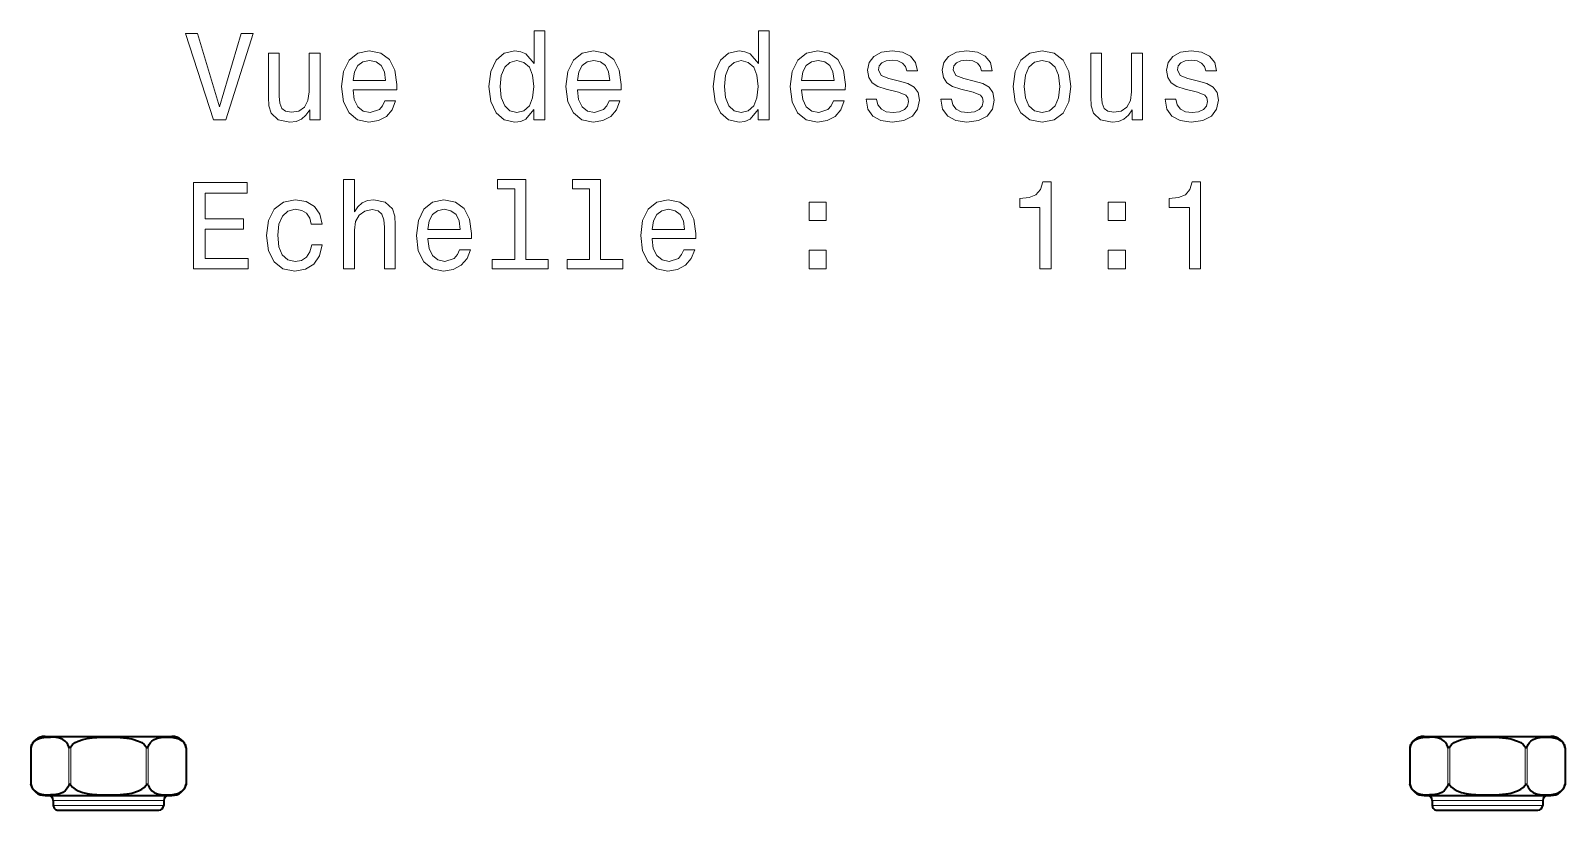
# Model space of a CAD drawing. Extents: x 327 to 941, y 153 to 765.
# Drawn here: x 563.3 to 625.7, y 487.9 to 519.5 of the extents above; entities that cross this region are included whole.
import ezdxf

# ---------------------------------------------------------------- set-up
doc = ezdxf.new("R2010")
doc.units = 0

msp = doc.modelspace()

# ---------------------------------------------------------------- linework, layer by layer
at = {"color": 7, "lineweight": 35, "ltscale": 0.001228}
for p, q in [((563.354, 490.477), (563.34, 490.43)), ((569.66, 488.959), (569.647, 488.912)), ((619.353, 488.912), (619.34, 488.959)), ((625.66, 488.959), (625.646, 488.912))]:
    msp.add_line(p, q, dxfattribs=at)
at = {"color": 7, "lineweight": 13, "ltscale": 0.039131}
for p, q in [((563.354, 490.477), (563.354, 488.912)), ((564.883, 490.477), (564.883, 488.912)), ((564.97, 490.477), (564.97, 488.912)), ((568.03, 490.477), (568.03, 488.912)), ((568.117, 490.477), (568.117, 488.912)), ((569.647, 490.477), (569.647, 488.912)), ((619.353, 490.477), (619.353, 488.912)), ((620.883, 490.477), (620.883, 488.912)), ((620.97, 490.477), (620.97, 488.912)), ((624.03, 490.477), (624.03, 488.912)), ((624.117, 490.477), (624.117, 488.912)), ((625.646, 490.477), (625.646, 488.912))]:
    msp.add_line(p, q, dxfattribs=at)
at = {"color": 7, "lineweight": 35, "ltscale": 0.009402}
for p, q in [((563.925, 490.894), (564.301, 490.894)), ((563.925, 488.494), (564.301, 488.494))]:
    msp.add_line(p, q, dxfattribs=at)
at = {"color": 7, "lineweight": 35, "ltscale": 0.11937}
for p, q in [((564.301, 490.894), (569.076, 490.894)), ((564.301, 488.494), (569.076, 488.494))]:
    msp.add_line(p, q, dxfattribs=at)
at = {"color": 7, "lineweight": 35, "ltscale": 0.001229}
for p, q in [((569.66, 490.43), (569.647, 490.477)), ((619.353, 490.477), (619.34, 490.43)), ((625.66, 490.43), (625.646, 490.477))]:
    msp.add_line(p, q, dxfattribs=at)
at = {"color": 7, "lineweight": 35, "ltscale": 0.009401}
for p, q in [((619.924, 490.894), (620.301, 490.894)), ((619.924, 488.494), (620.301, 488.494))]:
    msp.add_line(p, q, dxfattribs=at)
at = {"color": 7, "lineweight": 35, "ltscale": 0.119371}
for p, q in [((620.301, 490.894), (625.075, 490.894)), ((620.301, 488.494), (625.075, 488.494))]:
    msp.add_line(p, q, dxfattribs=at)
at = {"color": 7, "lineweight": 35, "ltscale": 0.036768}
for p, q in [((563.34, 490.43), (563.34, 488.959)), ((569.66, 490.43), (569.66, 488.959)), ((619.34, 490.43), (619.34, 488.959)), ((625.66, 490.43), (625.66, 488.959))]:
    msp.add_line(p, q, dxfattribs=at)
at = {"color": 7, "lineweight": 35, "ltscale": 0.001227}
msp.add_line((563.354, 488.912), (563.34, 488.959), dxfattribs=at)
at = {"color": 7, "lineweight": 13, "ltscale": 0.105211}
for p, q in [((564.259, 488.294), (568.467, 488.294)), ((564.259, 488.094), (568.467, 488.094)), ((620.259, 488.294), (624.467, 488.294)), ((620.259, 488.094), (624.467, 488.094))]:
    msp.add_line(p, q, dxfattribs=at)
at = {"color": 7, "lineweight": 35, "ltscale": 0.005}
for p, q in [((564.259, 488.294), (564.259, 488.094)), ((568.742, 488.294), (568.742, 488.094)), ((620.259, 488.294), (620.259, 488.094)), ((624.741, 488.294), (624.741, 488.094))]:
    msp.add_line(p, q, dxfattribs=at)
at = {"color": 7, "lineweight": 13, "ltscale": 0.00686}
for p, q in [((568.467, 488.294), (568.742, 488.294)), ((568.467, 488.094), (568.742, 488.094))]:
    msp.add_line(p, q, dxfattribs=at)
at = {"color": 7, "lineweight": 13, "ltscale": 0.006859}
for p, q in [((624.467, 488.294), (624.741, 488.294)), ((624.467, 488.094), (624.741, 488.094))]:
    msp.add_line(p, q, dxfattribs=at)
at = {"color": 7, "lineweight": 35, "ltscale": 0.095822}
msp.add_line((564.459, 487.894), (568.292, 487.894), dxfattribs=at)
at = {"color": 7, "lineweight": 35, "ltscale": 0.006248}
for p, q in [((568.292, 487.894), (568.542, 487.894)), ((624.291, 487.894), (624.541, 487.894))]:
    msp.add_line(p, q, dxfattribs=at)
at = {"color": 7, "lineweight": 35, "ltscale": 0.095824}
msp.add_line((620.458, 487.894), (624.291, 487.894), dxfattribs=at)
at = {"color": 7, "lineweight": 13}
for points in [[(571.892, 519.431), (571.014, 516.451), (570.112, 519.431), (569.632, 519.431), (570.762, 515.926), (571.266, 515.926), (572.371, 519.431)], [(583.779, 516.345), (583.779, 515.926), (584.222, 515.926), (584.222, 519.547), (583.784, 519.547), (583.784, 518.221), (583.446, 518.604), (583.239, 518.695), (583.002, 518.73), (582.573, 518.63), (582.24, 518.347), (582.024, 517.893), (581.948, 517.283), (582.024, 516.673), (582.24, 516.214), (582.573, 515.926), (583.002, 515.831), (583.239, 515.866), (583.451, 515.957)], [(592.887, 516.345), (592.887, 515.926), (593.331, 515.926), (593.331, 519.547), (592.892, 519.547), (592.892, 518.221), (592.554, 518.604), (592.347, 518.695), (592.11, 518.73), (591.681, 518.63), (591.349, 518.347), (591.132, 517.893), (591.056, 517.283), (591.132, 516.673), (591.349, 516.214), (591.681, 515.926), (592.11, 515.831), (592.347, 515.866), (592.559, 515.957)], [(575.094, 518.635), (574.65, 518.635), (574.65, 517.071), (574.6, 516.708), (574.454, 516.446), (574.227, 516.284), (573.929, 516.234), (573.692, 516.274), (573.541, 516.395), (573.455, 516.602), (573.435, 516.895), (573.435, 518.635), (572.991, 518.635), (572.991, 516.854), (573.006, 516.496), (573.102, 516.199), (573.395, 515.926), (573.864, 515.831), (574.116, 515.866), (574.333, 515.957), (574.519, 516.113), (574.671, 516.34), (574.671, 515.926), (575.094, 515.926)], [(576.431, 517.152), (578.206, 517.152), (578.211, 517.359), (578.13, 517.939), (577.908, 518.372), (577.555, 518.635), (577.086, 518.73), (576.627, 518.63), (576.274, 518.347), (576.047, 517.888), (575.967, 517.283), (576.042, 516.663), (576.269, 516.209), (576.617, 515.926), (577.071, 515.831), (577.465, 515.896), (577.787, 516.068), (578.024, 516.34), (578.16, 516.703), (577.722, 516.703), (577.631, 516.501), (577.5, 516.35), (577.127, 516.229), (576.839, 516.284), (576.622, 516.461), (576.481, 516.748), (576.431, 517.137)], [(585.539, 517.152), (587.314, 517.152), (587.319, 517.359), (587.238, 517.939), (587.016, 518.372), (586.663, 518.635), (586.194, 518.73), (585.735, 518.63), (585.382, 518.347), (585.155, 517.888), (585.075, 517.283), (585.15, 516.663), (585.377, 516.209), (585.725, 515.926), (586.179, 515.831), (586.573, 515.896), (586.895, 516.068), (587.132, 516.34), (587.269, 516.703), (586.83, 516.703), (586.739, 516.501), (586.608, 516.35), (586.235, 516.229), (585.947, 516.284), (585.73, 516.461), (585.589, 516.748), (585.539, 517.137)], [(594.647, 517.152), (596.422, 517.152), (596.427, 517.359), (596.346, 517.939), (596.124, 518.372), (595.771, 518.635), (595.302, 518.73), (594.844, 518.63), (594.49, 518.347), (594.263, 517.888), (594.183, 517.283), (594.258, 516.663), (594.485, 516.209), (594.833, 515.926), (595.287, 515.831), (595.681, 515.896), (596.003, 516.068), (596.24, 516.34), (596.377, 516.703), (595.938, 516.703), (595.847, 516.501), (595.716, 516.35), (595.343, 516.229), (595.055, 516.284), (594.838, 516.461), (594.697, 516.748), (594.647, 517.137)], [(598.621, 517.505), (598.192, 517.606), (597.874, 517.722), (597.769, 517.959), (597.799, 518.125), (597.905, 518.246), (598.076, 518.322), (598.323, 518.352), (598.56, 518.322), (598.747, 518.231), (598.868, 518.095), (598.918, 517.913), (599.352, 517.913), (599.352, 517.923), (599.276, 518.251), (599.07, 518.508), (598.747, 518.67), (598.323, 518.73), (597.895, 518.67), (597.582, 518.503), (597.385, 518.256), (597.325, 517.944), (597.37, 517.641), (597.511, 517.429), (597.743, 517.278), (598.081, 517.172), (598.575, 517.051), (598.878, 516.925), (598.959, 516.824), (598.989, 516.673), (598.944, 516.486), (598.823, 516.345), (598.626, 516.254), (598.364, 516.224), (598.086, 516.254), (597.885, 516.36), (597.748, 516.531), (597.693, 516.769), (597.264, 516.769), (597.335, 516.365), (597.542, 516.073), (597.869, 515.896), (598.323, 515.831), (598.797, 515.896), (599.145, 516.073), (599.357, 516.355), (599.433, 516.723), (599.377, 517.041), (599.221, 517.258), (598.964, 517.399)], [(601.657, 517.505), (601.228, 517.606), (600.91, 517.722), (600.805, 517.959), (600.835, 518.125), (600.941, 518.246), (601.112, 518.322), (601.359, 518.352), (601.596, 518.322), (601.783, 518.231), (601.904, 518.095), (601.954, 517.913), (602.388, 517.913), (602.388, 517.923), (602.312, 518.251), (602.106, 518.508), (601.783, 518.67), (601.359, 518.73), (600.931, 518.67), (600.618, 518.503), (600.421, 518.256), (600.361, 517.944), (600.406, 517.641), (600.547, 517.429), (600.779, 517.278), (601.117, 517.172), (601.612, 517.051), (601.914, 516.925), (601.995, 516.824), (602.025, 516.673), (601.98, 516.486), (601.859, 516.345), (601.662, 516.254), (601.4, 516.224), (601.122, 516.254), (600.921, 516.36), (600.784, 516.531), (600.729, 516.769), (600.3, 516.769), (600.371, 516.365), (600.578, 516.073), (600.905, 515.896), (601.359, 515.831), (601.833, 515.896), (602.181, 516.073), (602.393, 516.355), (602.469, 516.723), (602.413, 517.041), (602.257, 517.258), (602, 517.399)], [(603.235, 517.278), (603.316, 516.663), (603.548, 516.209), (603.916, 515.926), (604.41, 515.831), (604.9, 515.926), (605.268, 516.204), (605.5, 516.658), (605.586, 517.278), (605.5, 517.893), (605.268, 518.352), (604.9, 518.63), (604.41, 518.73), (603.916, 518.63), (603.548, 518.347), (603.316, 517.893)], [(608.49, 518.635), (608.047, 518.635), (608.047, 517.071), (607.996, 516.708), (607.85, 516.446), (607.623, 516.284), (607.325, 516.234), (607.088, 516.274), (606.937, 516.395), (606.851, 516.602), (606.831, 516.895), (606.831, 518.635), (606.387, 518.635), (606.387, 516.854), (606.403, 516.496), (606.498, 516.199), (606.791, 515.926), (607.26, 515.831), (607.512, 515.866), (607.729, 515.957), (607.916, 516.113), (608.067, 516.34), (608.067, 515.926), (608.49, 515.926)], [(610.765, 517.505), (610.336, 517.606), (610.019, 517.722), (609.913, 517.959), (609.943, 518.125), (610.049, 518.246), (610.22, 518.322), (610.467, 518.352), (610.704, 518.322), (610.891, 518.231), (611.012, 518.095), (611.062, 517.913), (611.496, 517.913), (611.496, 517.923), (611.421, 518.251), (611.214, 518.508), (610.891, 518.67), (610.467, 518.73), (610.039, 518.67), (609.726, 518.503), (609.529, 518.256), (609.469, 517.944), (609.514, 517.641), (609.655, 517.429), (609.887, 517.278), (610.225, 517.172), (610.72, 517.051), (611.022, 516.925), (611.103, 516.824), (611.133, 516.673), (611.088, 516.486), (610.967, 516.345), (610.77, 516.254), (610.508, 516.224), (610.23, 516.254), (610.029, 516.36), (609.892, 516.531), (609.837, 516.769), (609.408, 516.769), (609.479, 516.365), (609.686, 516.073), (610.013, 515.896), (610.467, 515.831), (610.941, 515.896), (611.289, 516.073), (611.501, 516.355), (611.577, 516.723), (611.521, 517.041), (611.365, 517.258), (611.108, 517.399)], [(576.431, 517.525), (576.486, 517.873), (576.622, 518.13), (576.829, 518.287), (577.101, 518.342), (577.369, 518.287), (577.575, 518.13), (577.702, 517.873), (577.747, 517.525)], [(583.078, 518.332), (583.37, 518.261), (583.592, 518.065), (583.723, 517.737), (583.774, 517.283), (583.723, 516.824), (583.592, 516.496), (583.37, 516.294), (583.078, 516.229), (582.8, 516.294), (582.588, 516.496), (582.447, 516.829), (582.402, 517.283), (582.447, 517.732), (582.588, 518.06), (582.8, 518.261)], [(585.539, 517.525), (585.594, 517.873), (585.73, 518.13), (585.937, 518.287), (586.209, 518.342), (586.477, 518.287), (586.684, 518.13), (586.81, 517.873), (586.855, 517.525)], [(592.186, 518.332), (592.478, 518.261), (592.7, 518.065), (592.831, 517.737), (592.882, 517.283), (592.831, 516.824), (592.7, 516.496), (592.478, 516.294), (592.186, 516.229), (591.908, 516.294), (591.697, 516.496), (591.555, 516.829), (591.51, 517.283), (591.555, 517.732), (591.697, 518.06), (591.908, 518.261)], [(594.647, 517.525), (594.702, 517.873), (594.838, 518.13), (595.045, 518.287), (595.318, 518.342), (595.585, 518.287), (595.792, 518.13), (595.918, 517.873), (595.963, 517.525)], [(603.689, 517.283), (603.735, 517.737), (603.876, 518.065), (604.103, 518.266), (604.41, 518.337), (604.713, 518.266), (604.94, 518.07), (605.081, 517.737), (605.132, 517.283), (605.081, 516.824), (604.94, 516.491), (604.713, 516.289), (604.41, 516.224), (604.103, 516.289), (603.876, 516.491), (603.735, 516.824)], [(569.955, 509.879), (572.174, 509.879), (572.174, 510.303), (570.419, 510.303), (570.419, 511.488), (571.983, 511.488), (571.983, 511.907), (570.419, 511.907), (570.419, 512.956), (572.134, 512.956), (572.134, 513.38), (569.955, 513.38)], [(576.042, 509.879), (576.486, 509.879), (576.486, 511.443), (576.531, 511.801), (576.678, 512.063), (576.905, 512.225), (577.207, 512.285), (577.449, 512.235), (577.601, 512.099), (577.676, 511.872), (577.702, 511.569), (577.702, 509.879), (578.145, 509.879), (578.145, 511.66), (578.125, 512.018), (578.034, 512.315), (577.737, 512.588), (577.273, 512.684), (577.021, 512.648), (576.804, 512.552), (576.622, 512.401), (576.486, 512.194), (576.486, 513.501), (576.042, 513.501)], [(582.997, 513.127), (582.997, 510.253), (582.084, 510.253), (582.084, 509.879), (584.349, 509.879), (584.349, 510.253), (583.441, 510.253), (583.441, 513.501), (582.301, 513.501), (582.301, 513.127)], [(586.033, 513.127), (586.033, 510.253), (585.12, 510.253), (585.12, 509.879), (587.385, 509.879), (587.385, 510.253), (586.477, 510.253), (586.477, 513.501), (585.337, 513.501), (585.337, 513.127)], [(604.32, 509.879), (604.779, 509.879), (604.779, 513.405), (604.436, 513.405), (604.345, 513.097), (604.163, 512.89), (603.886, 512.769), (603.503, 512.729), (603.503, 512.371), (604.32, 512.371)], [(610.392, 509.879), (610.851, 509.879), (610.851, 513.405), (610.508, 513.405), (610.417, 513.097), (610.235, 512.89), (609.958, 512.769), (609.575, 512.729), (609.575, 512.371), (610.392, 512.371)], [(574.731, 511.69), (575.17, 511.69), (575.079, 512.093), (574.862, 512.411), (574.524, 512.608), (574.086, 512.684), (573.601, 512.583), (573.233, 512.3), (573.001, 511.841), (572.921, 511.226), (572.996, 510.616), (573.223, 510.162), (573.581, 509.879), (574.07, 509.784), (574.504, 509.859), (574.842, 510.071), (575.074, 510.404), (575.175, 510.848), (574.751, 510.848), (574.676, 510.565), (574.534, 510.354), (574.333, 510.222), (574.086, 510.182), (573.778, 510.248), (573.556, 510.449), (573.42, 510.777), (573.374, 511.241), (573.42, 511.695), (573.561, 512.023), (573.788, 512.225), (574.086, 512.295), (574.348, 512.25), (574.544, 512.134), (574.676, 511.942)], [(579.467, 511.105), (581.242, 511.105), (581.247, 511.312), (581.166, 511.892), (580.944, 512.325), (580.591, 512.588), (580.122, 512.684), (579.663, 512.583), (579.31, 512.3), (579.083, 511.841), (579.003, 511.236), (579.078, 510.616), (579.305, 510.162), (579.653, 509.879), (580.107, 509.784), (580.501, 509.849), (580.823, 510.021), (581.06, 510.293), (581.197, 510.656), (580.758, 510.656), (580.667, 510.454), (580.536, 510.303), (580.163, 510.182), (579.875, 510.238), (579.658, 510.414), (579.517, 510.702), (579.467, 511.09)], [(579.467, 511.478), (579.522, 511.826), (579.658, 512.083), (579.865, 512.24), (580.137, 512.295), (580.405, 512.24), (580.612, 512.083), (580.738, 511.826), (580.783, 511.478)], [(588.575, 511.105), (590.35, 511.105), (590.355, 511.312), (590.274, 511.892), (590.052, 512.325), (589.699, 512.588), (589.23, 512.684), (588.771, 512.583), (588.418, 512.3), (588.191, 511.841), (588.111, 511.236), (588.186, 510.616), (588.413, 510.162), (588.761, 509.879), (589.215, 509.784), (589.609, 509.849), (589.931, 510.021), (590.168, 510.293), (590.305, 510.656), (589.866, 510.656), (589.775, 510.454), (589.644, 510.303), (589.271, 510.182), (588.983, 510.238), (588.766, 510.414), (588.625, 510.702), (588.575, 511.09)], [(588.575, 511.478), (588.63, 511.826), (588.766, 512.083), (588.973, 512.24), (589.245, 512.295), (589.513, 512.24), (589.72, 512.083), (589.846, 511.826), (589.891, 511.478)], [(594.954, 511.836), (595.65, 511.836), (595.65, 512.588), (594.954, 512.588)], [(607.099, 511.836), (607.794, 511.836), (607.794, 512.588), (607.099, 512.588)], [(594.954, 509.879), (595.65, 509.879), (595.65, 510.631), (594.954, 510.631)], [(607.099, 509.879), (607.794, 509.879), (607.794, 510.631), (607.099, 510.631)]]:
    msp.add_lwpolyline(points, close=True, dxfattribs=at)
at = {"color": 7, "lineweight": 35}
for points in [[(563.354, 490.477), (563.389, 490.56), (563.442, 490.642), (563.503, 490.705), (563.594, 490.768), (563.688, 490.81), (563.785, 490.838), (563.979, 490.864), (564.151, 490.868)], [(564.883, 490.477), (564.848, 490.56), (564.795, 490.642), (564.734, 490.705), (564.643, 490.768), (564.549, 490.81), (564.452, 490.838), (564.258, 490.864), (564.151, 490.868)], [(564.97, 490.477), (564.947, 490.447), (564.906, 490.436), (564.883, 490.477)], [(564.97, 490.477), (565.04, 490.56), (565.148, 490.642), (565.269, 490.705), (565.451, 490.768), (565.64, 490.81), (565.833, 490.838), (566.221, 490.864), (566.835, 490.862), (567.245, 490.828), (567.449, 490.793), (567.724, 490.708), (567.852, 490.642), (567.951, 490.569), (568.03, 490.477)], [(568.117, 490.477), (568.075, 490.43), (568.03, 490.477)], [(568.117, 490.477), (568.152, 490.56), (568.206, 490.642), (568.266, 490.705), (568.357, 490.768), (568.451, 490.81), (568.548, 490.838), (568.742, 490.864), (569.049, 490.862), (569.254, 490.828), (569.356, 490.793), (569.46, 490.734), (569.558, 490.642), (569.607, 490.569), (569.647, 490.477)], [(619.353, 490.477), (619.389, 490.56), (619.442, 490.642), (619.503, 490.705), (619.594, 490.768), (619.688, 490.81), (619.785, 490.838), (619.979, 490.864), (620.151, 490.868)], [(620.883, 490.477), (620.848, 490.56), (620.794, 490.642), (620.734, 490.705), (620.643, 490.768), (620.549, 490.81), (620.452, 490.838), (620.258, 490.864), (620.151, 490.868)], [(620.97, 490.477), (620.947, 490.447), (620.906, 490.436), (620.883, 490.477)], [(620.97, 490.477), (621.04, 490.56), (621.148, 490.642), (621.269, 490.705), (621.451, 490.768), (621.64, 490.81), (621.833, 490.838), (622.221, 490.864), (622.835, 490.862), (623.245, 490.828), (623.449, 490.793), (623.724, 490.708), (623.852, 490.642), (623.951, 490.569), (624.03, 490.477)], [(624.117, 490.477), (624.075, 490.43), (624.03, 490.477)], [(624.117, 490.477), (624.152, 490.56), (624.205, 490.642), (624.266, 490.705), (624.357, 490.768), (624.451, 490.81), (624.548, 490.838), (624.742, 490.864), (625.049, 490.862), (625.254, 490.828), (625.356, 490.793), (625.46, 490.734), (625.558, 490.642), (625.607, 490.569), (625.646, 490.477)], [(563.354, 488.912), (563.389, 488.829), (563.442, 488.747), (563.503, 488.684), (563.594, 488.62), (563.688, 488.578), (563.785, 488.551), (563.979, 488.525), (564.151, 488.521)], [(564.883, 488.912), (564.848, 488.829), (564.795, 488.747), (564.734, 488.684), (564.643, 488.62), (564.549, 488.578), (564.452, 488.551), (564.258, 488.525), (564.151, 488.521)], [(564.97, 488.912), (564.947, 488.942), (564.906, 488.953), (564.883, 488.912)], [(564.97, 488.912), (565.04, 488.829), (565.148, 488.747), (565.269, 488.684), (565.451, 488.62), (565.64, 488.578), (565.833, 488.551), (566.221, 488.525), (566.835, 488.527), (567.245, 488.56), (567.449, 488.596), (567.724, 488.681), (567.852, 488.747), (567.951, 488.82), (568.03, 488.912)], [(568.117, 488.912), (568.075, 488.958), (568.03, 488.912)], [(568.117, 488.912), (568.152, 488.829), (568.206, 488.747), (568.266, 488.684), (568.357, 488.62), (568.451, 488.578), (568.548, 488.551), (568.742, 488.525), (569.049, 488.527), (569.254, 488.56), (569.356, 488.596), (569.46, 488.655), (569.558, 488.747), (569.607, 488.82), (569.647, 488.912)], [(619.353, 488.912), (619.389, 488.829), (619.442, 488.747), (619.503, 488.684), (619.594, 488.62), (619.688, 488.578), (619.785, 488.551), (619.979, 488.525), (620.151, 488.521)], [(620.883, 488.912), (620.848, 488.829), (620.794, 488.747), (620.734, 488.684), (620.643, 488.62), (620.549, 488.578), (620.452, 488.551), (620.258, 488.525), (620.151, 488.521)], [(620.97, 488.912), (620.947, 488.942), (620.906, 488.953), (620.883, 488.912)], [(620.97, 488.912), (621.04, 488.829), (621.148, 488.747), (621.269, 488.684), (621.451, 488.62), (621.64, 488.578), (621.833, 488.551), (622.221, 488.525), (622.835, 488.527), (623.245, 488.56), (623.449, 488.596), (623.724, 488.681), (623.852, 488.747), (623.951, 488.82), (624.03, 488.912)], [(624.117, 488.912), (624.075, 488.958), (624.03, 488.912)], [(624.117, 488.912), (624.152, 488.829), (624.205, 488.747), (624.266, 488.684), (624.357, 488.62), (624.451, 488.578), (624.548, 488.551), (624.742, 488.525), (625.049, 488.527), (625.254, 488.56), (625.356, 488.596), (625.46, 488.655), (625.558, 488.747), (625.607, 488.82), (625.646, 488.912)]]:
    msp.add_lwpolyline(points, dxfattribs=at)
for centre, radius, start, end in [((563.925, 490.294), 0.6, 90, 166.96098), ((569.076, 490.294), 0.6, 13.03902, 90), ((619.924, 490.294), 0.6, 90, 166.96098), ((625.075, 490.294), 0.6, 13.03902, 90), ((563.925, 489.094), 0.6, 193.03902, 270), ((569.076, 489.094), 0.6, 270, 346.96098), ((619.924, 489.094), 0.6, 193.03902, 270), ((625.075, 489.094), 0.6, 270, 346.96098), ((564.059, 488.294), 0.2, 360, 90), ((564.459, 488.094), 0.2, 179.99999, 270), ((568.542, 488.094), 0.2, 270, 360), ((568.942, 488.294), 0.2, 90, 179.99999), ((620.059, 488.294), 0.2, 360, 90), ((620.458, 488.094), 0.2, 179.99999, 270), ((624.541, 488.094), 0.2, 270, 360), ((624.941, 488.294), 0.2, 90, 179.99999)]:
    msp.add_arc(centre, radius, start, end, dxfattribs=at)

doc.saveas('drawing.dxf')
